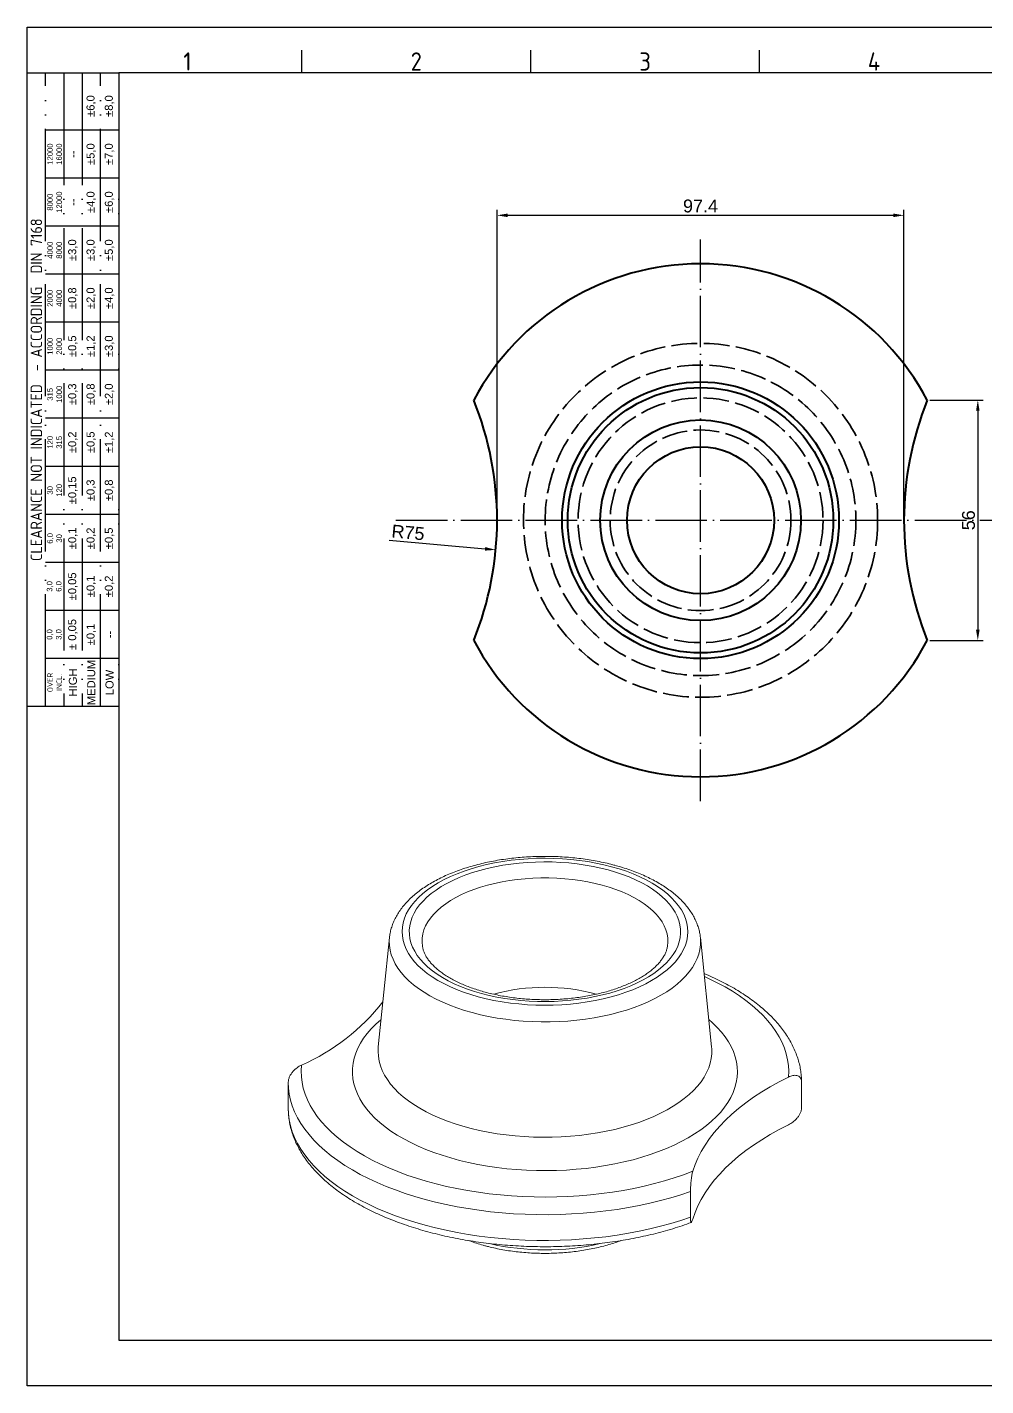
# Model space of a CAD drawing. Header units: millimetres. Extents: x 2429 to 2877, y 1091 to 1407.
# Drawn here: x 2429 to 2652.2, y 1091 to 1407.5 of the extents above; entities that cross this region are included whole.
import ezdxf
from ezdxf.enums import TextEntityAlignment as Align

# ---------------------------------------------------------------- set-up
doc = ezdxf.new("R2010")
doc.units = ezdxf.units.MM
for name, pattern in [('ACAD_ISO02W100', [15, 12, -3]), ('ACAD_ISO04W100', [30, 24, -3, 0, -3]), ('ACAD_ISO05W100', [33, 24, -3, 0, -3, 0, -3])]:
    doc.linetypes.add(name, pattern=pattern)
for name, color, linetype, lineweight in [('AM_0', 7, 'Continuous', 40), ('AM_4', 1, 'ACAD_ISO04W100', 25), ('AM_5', 3, 'Continuous', 25), ('AM_8', 40, 'ACAD_ISO02W100', 35), ('AM_BOR', 2, 'ACAD_ISO05W100', 35)]:
    doc.layers.add(name, color=color, linetype=linetype, lineweight=lineweight)
doc.styles.add('ACISOTS', font='isocp.shx', dxfattribs={"height": 1})
doc.styles.get("Standard").update_dxf_attribs({"font": 'arial.ttf'})
doc.dimstyles.new('ISO-25', dxfattribs={"dimtxt": 3, "dimasz": 2.5, "dimexe": 1.25, "dimexo": 0.625, "dimtad": 1, "dimtxsty": 'Standard', "dimcen": 2.5, "dimadec": 0, "dimazin": 0, "dimtfac": 1, "dimtmove": 0, "dimatfit": 3, "dimfxl": 1, "dimarcsym": 0})

# ---------------------------------------------------------------- blocks, each defined once
blk = doc.blocks.new('A3 ZTL')
for p, q in [((19.57, 280.82), (19.57, 9.78)), ((401.17, 280.82), (19.57, 280.82)), ((19.57, 9.78), (401.17, 9.78))]:
    blk.add_line(p, q)
at = {"layer": 'AM_BOR', "color": 135, "linetype": 'Continuous', "lineweight": 25}
for p, q in [((0, 0), (0, 290.61)), ((0, 290.61), (410.96, 290.61)), ((410.96, 0), (0, 0))]:
    blk.add_line(p, q, dxfattribs=at)
at = {"layer": 'AM_BOR', "color": 135, "lineweight": 25}
for p, q in [((58.71, 280.82), (58.71, 285.71)), ((107.63, 280.82), (107.63, 285.71)), ((156.56, 280.82), (156.56, 285.71)), ((3.91, 145.3), (3.91, 280.82)), ((7.83, 280.82), (7.83, 145.3)), ((11.74, 280.82), (11.74, 145.3)), ((15.66, 145.3), (15.66, 280.82)), ((19.57, 268.59), (3.91, 268.59)), ((19.57, 258.32), (3.91, 258.32)), ((19.57, 248.04), (3.91, 248.04)), ((19.57, 237.77), (3.91, 237.77)), ((19.57, 227.5), (3.91, 227.5)), ((19.57, 217.22), (3.91, 217.22)), ((19.57, 206.95), (3.91, 206.95)), ((19.57, 196.67), (3.91, 196.67)), ((19.57, 186.4), (3.91, 186.4)), ((19.57, 176.13), (3.91, 176.13)), ((19.57, 165.85), (3.91, 165.85)), ((19.57, 155.58), (3.91, 155.58))]:
    blk.add_line(p, q, dxfattribs=at)
blk.add_lwpolyline([(19.57, 145.3), (0, 145.3), (0, 280.82), (19.57, 280.82)], close=True, dxfattribs=at)
at = {"layer": 'AM_BOR', "color": 135, "lineweight": 25, "style": 'ACISOTS'}
for s, p in [('1', (34.25, 283.27)), ('2', (83.17, 283.27)), ('3', (132.09, 283.27)), ('4', (181.02, 283.27))]:
    blk.add_text(s, height=3.91, dxfattribs=at).set_placement(p, align=Align.MIDDLE)
at = {"layer": 'AM_BOR', "color": 135, "lineweight": 25, "attachment_point": 5, "rotation": 90}
for s, insert, char_height, width in [('±6,0', (13.7, 273.73), 1.712, 10.274), ('±8,0', (17.61, 273.73), 1.712, 10.274), ('12000\\P16000', (5.87, 263.45), 1.174, 10.274), ('±5,0', (13.7, 263.45), 1.712, 10.274), ('±7,0', (17.61, 263.45), 1.712, 10.274), ('--', (9.78, 263.45), 1.712, 10.274), ('8000\\P12000', (5.87, 253.18), 1.174, 10.274), ('--', (9.78, 253.18), 1.712, 10.274), ('±4,0', (13.7, 253.18), 1.712, 10.274), ('±6,0', (17.61, 253.18), 1.712, 10.274), ('{\\Fisocp.shx|c0;CLEARANCE NOT INDICATED  - ACCORDING  DIN 7168}', (1.96, 213.06), 2.4462, 135.5186), ('4000\\P8000', (5.87, 242.91), 1.174, 10.274), ('±3,0', (9.78, 242.91), 1.712, 10.274), ('±3,0', (13.7, 242.91), 1.712, 10.274), ('±5,0', (17.61, 242.91), 1.712, 10.274), ('2000\\P4000', (5.87, 232.63), 1.174, 10.274), ('±0,8', (9.78, 232.63), 1.712, 10.274), ('±2,0', (13.7, 232.63), 1.712, 10.274), ('±4,0', (17.61, 232.63), 1.712, 10.274), ('1000\\P2000', (5.87, 222.36), 1.174, 10.274), ('±0,5', (9.78, 222.36), 1.712, 10.274), ('±1,2', (13.7, 222.36), 1.712, 10.274), ('±3,0', (17.61, 222.36), 1.712, 10.274), ('315\\P1000', (5.87, 212.08), 1.174, 10.274), ('±0,3', (9.78, 212.08), 1.712, 10.274), ('±0,8', (13.7, 212.08), 1.712, 10.274), ('±2,0', (17.61, 212.08), 1.712, 10.274), ('±0,2', (9.78, 201.81), 1.712, 10.274), ('±0,5', (13.7, 201.81), 1.712, 10.274), ('±1,2', (17.61, 201.81), 1.712, 10.274), ('120\\P315', (5.87, 201.81), 1.174, 10.274), ('30\\P120', (5.87, 191.54), 1.174, 10.274), ('±0,15', (9.78, 191.54), 1.712, 10.274), ('±0,3', (13.7, 191.54), 1.712, 10.274), ('±0,8', (17.61, 191.54), 1.712, 10.274), ('±0,1', (9.78, 181.26), 1.712, 10.274), ('±0,2', (13.7, 181.26), 1.712, 10.274), ('±0,5', (17.61, 181.26), 1.712, 10.274), ('6,0\\P30', (5.87, 181.26), 1.174, 10.274), ('3,0\\P6,0', (5.87, 170.99), 1.174, 10.274), ('±0,05', (9.78, 170.99), 1.712, 10.274), ('±0,1', (13.7, 170.99), 1.712, 10.274), ('±0,2', (17.61, 170.99), 1.712, 10.274), ('± 0,05', (9.78, 160.71), 1.712, 10.274), ('\\pt4.69206;±0,1', (13.7, 160.71), 1.7123, 10.274), ('0,0\\P3,0', (5.87, 160.71), 1.174, 10.274), ('--', (17.61, 160.71), 1.712, 10.274), ('MEDIUM', (13.7, 150.44), 1.712, 10.274), ('{\\Fisocp.shx|c0;OVER\\PINCL.}', (5.87, 150.44), 1.1742, 10.274), ('HIGH', (9.78, 150.44), 1.712, 10.274), ('LOW', (17.61, 150.44), 1.712, 10.274)]:
    blk.add_mtext(s, dxfattribs=dict(at, insert=insert, char_height=char_height, width=width))
blk = doc.blocks.new('*D43')
at = {"layer": 'AM_5', "color": 0, "lineweight": -2}
for p, q in [((2639.2, 1320.61), (2651.59, 1320.61)), ((2650.34, 1318.11), (2650.34, 1267.11)), ((2639.2, 1264.61), (2651.59, 1264.61))]:
    blk.add_line(p, q, dxfattribs=at)
at = {"layer": 'AM_5', "color": 0}
for points in [[(2649.92, 1318.11), (2650.75, 1318.11), (2650.34, 1320.61)], [(2649.92, 1267.11), (2650.75, 1267.11), (2650.34, 1264.61)]]:
    blk.add_solid(points, dxfattribs=at)
at = {"layer": 'Defpoints', "color": 0}
for p in [(2638.58, 1320.61), (2638.58, 1264.61), (2650.34, 1264.61)]:
    blk.add_point(p, dxfattribs=at)
at = {"layer": 'AM_5', "color": 0, "insert": (2648.18, 1292.61), "char_height": 3, "attachment_point": 5, "rotation": 90}
blk.add_mtext('56', dxfattribs=at)
blk = doc.blocks.new('*D44')
at = {"layer": 'AM_5', "color": 0, "lineweight": -2}
for p, q in [((2538.43, 1293.23), (2538.43, 1364.89)), ((2633.15, 1293.23), (2633.15, 1364.89)), ((2540.93, 1363.64), (2630.65, 1363.64))]:
    blk.add_line(p, q, dxfattribs=at)
at = {"layer": 'AM_5', "color": 0}
for points in [[(2540.93, 1364.06), (2540.93, 1363.22), (2538.43, 1363.64)], [(2630.65, 1364.06), (2630.65, 1363.22), (2633.15, 1363.64)]]:
    blk.add_solid(points, dxfattribs=at)
at = {"layer": 'Defpoints', "color": 0}
for p in [(2633.15, 1363.64), (2538.43, 1292.61), (2633.15, 1292.61)]:
    blk.add_point(p, dxfattribs=at)
at = {"layer": 'AM_5', "color": 0, "insert": (2585.79, 1365.8), "char_height": 3, "attachment_point": 5}
blk.add_mtext('97.4', dxfattribs=at)
blk = doc.blocks.new('*D45')
at = {"layer": 'AM_5', "color": 0, "lineweight": -2}
blk.add_line((2513.31, 1288.01), (2535.63, 1285.95), dxfattribs=at)
at = {"layer": 'AM_5', "color": 0}
blk.add_solid([(2535.67, 1286.37), (2535.59, 1285.54), (2538.12, 1285.72)], dxfattribs=at)
at = {"layer": 'Defpoints', "color": 0}
for p in [(2463.43, 1292.61), (2538.12, 1285.72)]:
    blk.add_point(p, dxfattribs=at)
at = {"layer": 'AM_5', "color": 0, "insert": (2517.71, 1289.76), "char_height": 3, "attachment_point": 5, "rotation": 354.7338}
blk.add_mtext('R75', dxfattribs=at)

msp = doc.modelspace()

# ---------------------------------------------------------------- linework, layer by layer
at = {"color": 7, "linetype": 'Continuous', "lineweight": 15}
for p, q in [((2513.381, 1195.406), (2510.782, 1169.947)), ((2578.077, 1193.268), (2578.084, 1193.304)), ((2588.358, 1169.947), (2585.759, 1195.406)), ((2489.82, 1161.63), (2489.82, 1155.63)), ((2609.319, 1161.78), (2609.319, 1155.78)), ((2583.459, 1130.285), (2583.459, 1136.285))]:
    msp.add_line(p, q, dxfattribs=at)
at = {"color": 7, "linetype": 'Continuous', "lineweight": 15, "flags": 128}
for points in [[(2565.088, 1211.92), (2563.284, 1212.374), (2561.43, 1212.772), (2559.533, 1213.112), (2557.599, 1213.392), (2555.636, 1213.612), (2553.651, 1213.769), (2551.651, 1213.865), (2549.644, 1213.899), (2547.636, 1213.87), (2545.635, 1213.779), (2543.649, 1213.625), (2541.684, 1213.41), (2539.748, 1213.135), (2537.848, 1212.8), (2535.991, 1212.406), (2534.183, 1211.955), (2532.431, 1211.449), (2530.742, 1210.889), (2529.122, 1210.278), (2527.576, 1209.617), (2526.111, 1208.91), (2524.731, 1208.158), (2523.441, 1207.365), (2522.247, 1206.533), (2521.153, 1205.666), (2520.162, 1204.766), (2519.279, 1203.837), (2518.506, 1202.882), (2517.847, 1201.905), (2517.303, 1200.909), (2516.877, 1199.898), (2516.571, 1198.876), (2516.384, 1197.846), (2516.319, 1196.812), (2516.375, 1195.778), (2516.553, 1194.747), (2516.851, 1193.724), (2517.268, 1192.712), (2517.803, 1191.715), (2518.454, 1190.737), (2519.218, 1189.78), (2520.093, 1188.849), (2521.076, 1187.947), (2522.163, 1187.077), (2523.35, 1186.242), (2524.632, 1185.446), (2526.006, 1184.691), (2527.465, 1183.98), (2529.005, 1183.316), (2530.62, 1182.701), (2532.305, 1182.138), (2534.052, 1181.628), (2535.856, 1181.173), (2537.71, 1180.775), (2539.607, 1180.435), (2541.541, 1180.155), (2543.503, 1179.936), (2545.488, 1179.778), (2547.488, 1179.682), (2549.496, 1179.648), (2551.503, 1179.677), (2553.504, 1179.769), (2555.491, 1179.922), (2557.455, 1180.137), (2559.391, 1180.412), (2561.291, 1180.748), (2563.149, 1181.141), (2564.957, 1181.592), (2566.708, 1182.098), (2568.397, 1182.658), (2570.018, 1183.269), (2571.564, 1183.93), (2573.029, 1184.637), (2574.409, 1185.389), (2575.698, 1186.182), (2576.892, 1187.014), (2577.987, 1187.881), (2578.977, 1188.781), (2579.861, 1189.71), (2580.633, 1190.665), (2581.293, 1191.642), (2581.837, 1192.638), (2582.262, 1193.649), (2582.569, 1194.671), (2582.755, 1195.701), (2582.82, 1196.735), (2582.764, 1197.769), (2582.587, 1198.8), (2582.289, 1199.823), (2581.872, 1200.835), (2581.337, 1201.832), (2580.686, 1202.811), (2579.921, 1203.767), (2579.046, 1204.698), (2578.063, 1205.6), (2576.977, 1206.47), (2575.79, 1207.305), (2574.507, 1208.101), (2573.134, 1208.856), (2571.675, 1209.567), (2570.134, 1210.231), (2568.519, 1210.846), (2566.835, 1211.409), (2565.088, 1211.92)], [(2564.312, 1211.163), (2566.004, 1210.668), (2567.634, 1210.12), (2569.195, 1209.522), (2570.681, 1208.876), (2572.088, 1208.184), (2573.409, 1207.448), (2574.64, 1206.672), (2575.775, 1205.858), (2576.811, 1205.01), (2577.744, 1204.131), (2578.57, 1203.224), (2579.286, 1202.292), (2579.889, 1201.339), (2580.377, 1200.369), (2580.749, 1199.386), (2581.002, 1198.392), (2581.136, 1197.392), (2581.15, 1196.39), (2581.044, 1195.39), (2580.819, 1194.395), (2580.475, 1193.408), (2580.015, 1192.435), (2579.438, 1191.478), (2578.749, 1190.541), (2577.948, 1189.627), (2577.04, 1188.741), (2576.028, 1187.885), (2574.915, 1187.063), (2573.707, 1186.278), (2572.407, 1185.533), (2571.02, 1184.83), (2569.551, 1184.173), (2568.007, 1183.563), (2566.393, 1183.004), (2564.716, 1182.496), (2562.98, 1182.043), (2561.194, 1181.646), (2559.364, 1181.306), (2557.497, 1181.025), (2555.599, 1180.803), (2553.679, 1180.642), (2551.743, 1180.543), (2549.799, 1180.505), (2547.854, 1180.528), (2545.915, 1180.613), (2543.991, 1180.76), (2542.087, 1180.967), (2540.212, 1181.234), (2538.372, 1181.561), (2536.575, 1181.945), (2534.828, 1182.385), (2533.136, 1182.879), (2531.506, 1183.427), (2529.945, 1184.025), (2528.458, 1184.671), (2527.052, 1185.364), (2525.731, 1186.099), (2524.5, 1186.875), (2523.365, 1187.689), (2522.328, 1188.537), (2521.396, 1189.416), (2520.57, 1190.324), (2519.854, 1191.255), (2519.25, 1192.208), (2518.762, 1193.178), (2518.391, 1194.162), (2518.138, 1195.155), (2518.004, 1196.155), (2517.99, 1197.157), (2518.096, 1198.157), (2518.321, 1199.153), (2518.664, 1200.139), (2519.125, 1201.112), (2519.702, 1202.069), (2520.391, 1203.006), (2521.192, 1203.92), (2522.099, 1204.806), (2523.112, 1205.662), (2524.224, 1206.484), (2525.433, 1207.269), (2526.733, 1208.014), (2528.12, 1208.717), (2529.588, 1209.374), (2531.132, 1209.984), (2532.746, 1210.544), (2534.424, 1211.051), (2536.159, 1211.504), (2537.945, 1211.901), (2539.776, 1212.241), (2541.643, 1212.522), (2543.541, 1212.744), (2545.461, 1212.905), (2547.397, 1213.004), (2549.341, 1213.043), (2551.286, 1213.019), (2553.224, 1212.934), (2555.149, 1212.787), (2557.053, 1212.58), (2558.928, 1212.313), (2560.767, 1211.987), (2562.564, 1211.603), (2564.312, 1211.163)], [(2492.896, 1165.715), (2492.821, 1164.359), (2492.868, 1163.003), (2493.037, 1161.649), (2493.327, 1160.301), (2493.739, 1158.961), (2494.271, 1157.633), (2494.922, 1156.319), (2495.691, 1155.021), (2496.576, 1153.744), (2497.575, 1152.489), (2498.686, 1151.259), (2499.907, 1150.057), (2501.234, 1148.886), (2502.666, 1147.747), (2504.199, 1146.644), (2505.829, 1145.579), (2507.554, 1144.554), (2509.369, 1143.571), (2511.27, 1142.633), (2513.254, 1141.741), (2515.317, 1140.897), (2517.453, 1140.104), (2519.658, 1139.363), (2521.927, 1138.675), (2524.257, 1138.042), (2526.64, 1137.465), (2529.073, 1136.946), (2531.551, 1136.485), (2534.067, 1136.085), (2536.616, 1135.744), (2539.193, 1135.466), (2541.793, 1135.249), (2544.409, 1135.094), (2547.037, 1135.002), (2549.67, 1134.973), (2552.302, 1135.007), (2554.929, 1135.103), (2557.544, 1135.263), (2560.143, 1135.485), (2562.718, 1135.768), (2565.265, 1136.113), (2567.778, 1136.518), (2570.252, 1136.983), (2572.682, 1137.507), (2575.062, 1138.088), (2577.386, 1138.725), (2579.651, 1139.417), (2581.851, 1140.162), (2583.982, 1140.96)], [(2583.982, 1140.96), (2584.516, 1142.512), (2585.172, 1144.053), (2585.95, 1145.578), (2586.848, 1147.085), (2587.865, 1148.573), (2588.999, 1150.038), (2590.248, 1151.478), (2591.61, 1152.89), (2593.083, 1154.272), (2594.664, 1155.623), (2596.351, 1156.939), (2598.14, 1158.218), (2600.03, 1159.459), (2602.016, 1160.659), (2604.096, 1161.816), (2606.266, 1162.929)], [(2583.982, 1129.816), (2584.516, 1131.369), (2585.172, 1132.909), (2585.95, 1134.435), (2586.848, 1135.942), (2587.865, 1137.43), (2588.999, 1138.895), (2590.248, 1140.334), (2591.61, 1141.747), (2593.083, 1143.129), (2594.664, 1144.48), (2596.351, 1145.796), (2598.14, 1147.075), (2600.03, 1148.316), (2602.016, 1149.516), (2604.096, 1150.673), (2606.266, 1151.786)]]:
    msp.add_lwpolyline(points, dxfattribs=at)
at = {"color": 8, "linetype": 'Continuous', "lineweight": 15, "flags": 128}
for points in [[(2562.927, 1207.616), (2561.261, 1208.034), (2559.545, 1208.395), (2557.788, 1208.699), (2555.996, 1208.943), (2554.177, 1209.127), (2552.339, 1209.25), (2550.489, 1209.312), (2548.636, 1209.312), (2546.786, 1209.25), (2544.948, 1209.126), (2543.129, 1208.941), (2541.338, 1208.697), (2539.581, 1208.392), (2537.865, 1208.03), (2536.199, 1207.612), (2534.589, 1207.139), (2533.042, 1206.613), (2531.564, 1206.037), (2530.162, 1205.413), (2528.841, 1204.743), (2527.607, 1204.031), (2526.465, 1203.278), (2525.42, 1202.49), (2524.477, 1201.668), (2523.638, 1200.817), (2522.908, 1199.939), (2522.291, 1199.039), (2521.787, 1198.12), (2521.4, 1197.187), (2521.132, 1196.242), (2520.982, 1195.291), (2520.953, 1194.336), (2521.043, 1193.382), (2521.063, 1193.264)], [(2578.084, 1193.304), (2578.098, 1193.39), (2578.187, 1194.344), (2578.157, 1195.298), (2578.006, 1196.25), (2577.737, 1197.194), (2577.349, 1198.128), (2576.844, 1199.047), (2576.226, 1199.946), (2575.495, 1200.824), (2574.656, 1201.675), (2573.711, 1202.497), (2572.666, 1203.285), (2571.523, 1204.036), (2570.288, 1204.749), (2568.967, 1205.418), (2567.564, 1206.042), (2566.085, 1206.618), (2564.538, 1207.143), (2562.927, 1207.616)], [(2532.657, 1177.919), (2530.839, 1178.448), (2529.083, 1179.03), (2527.394, 1179.664), (2525.78, 1180.346), (2524.244, 1181.075), (2522.793, 1181.849), (2521.431, 1182.664), (2520.162, 1183.519), (2518.991, 1184.41), (2517.921, 1185.334), (2516.957, 1186.288), (2516.1, 1187.269), (2515.356, 1188.274), (2514.724, 1189.3), (2514.209, 1190.342), (2513.811, 1191.398), (2513.531, 1192.464), (2513.372, 1193.537), (2513.332, 1194.612), (2513.381, 1195.406)], [(2585.759, 1195.406), (2585.803, 1194.777), (2585.782, 1193.702), (2585.641, 1192.628), (2585.38, 1191.561), (2585, 1190.503), (2584.502, 1189.458), (2583.888, 1188.43), (2583.161, 1187.422), (2582.322, 1186.437), (2581.373, 1185.478), (2580.32, 1184.549), (2579.164, 1183.653), (2577.91, 1182.793), (2576.561, 1181.972), (2575.123, 1181.191), (2573.601, 1180.455), (2571.998, 1179.765), (2570.321, 1179.124), (2568.575, 1178.534), (2566.765, 1177.996), (2564.899, 1177.513), (2562.982, 1177.087), (2561.02, 1176.717), (2559.02, 1176.407), (2556.989, 1176.157), (2554.933, 1175.967), (2552.859, 1175.838), (2550.774, 1175.772), (2548.686, 1175.767), (2546.6, 1175.824), (2544.524, 1175.943), (2542.465, 1176.123), (2540.43, 1176.365), (2538.424, 1176.666), (2536.456, 1177.026), (2534.532, 1177.444), (2532.657, 1177.919)], [(2606.266, 1162.929), (2606.32, 1164.275), (2606.253, 1165.621), (2606.066, 1166.964), (2605.759, 1168.302), (2605.332, 1169.63), (2604.788, 1170.947), (2604.126, 1172.25), (2603.348, 1173.535), (2602.456, 1174.801), (2601.452, 1176.044), (2600.338, 1177.262), (2599.117, 1178.453), (2597.79, 1179.613), (2596.36, 1180.741), (2594.832, 1181.833), (2593.207, 1182.888), (2591.489, 1183.903), (2589.683, 1184.877), (2587.792, 1185.806), (2586.687, 1186.311)], [(2587.706, 1176.327), (2588.596, 1175.551), (2589.687, 1174.493), (2590.671, 1173.407), (2591.543, 1172.295), (2592.302, 1171.162), (2592.946, 1170.011), (2593.473, 1168.843), (2593.881, 1167.663), (2594.171, 1166.474), (2594.34, 1165.279), (2594.388, 1164.081), (2594.315, 1162.883), (2594.122, 1161.688), (2593.809, 1160.501), (2593.376, 1159.323), (2592.826, 1158.159), (2592.158, 1157.01), (2591.376, 1155.882), (2590.482, 1154.775), (2589.476, 1153.694), (2588.364, 1152.642), (2587.147, 1151.62), (2585.828, 1150.633), (2584.412, 1149.682), (2582.902, 1148.77), (2581.302, 1147.9), (2579.616, 1147.073), (2577.849, 1146.293), (2576.006, 1145.561), (2574.092, 1144.88), (2572.112, 1144.25), (2570.071, 1143.674), (2567.975, 1143.154), (2565.829, 1142.69), (2563.639, 1142.285), (2561.412, 1141.938), (2559.152, 1141.652), (2556.867, 1141.426), (2554.562, 1141.262), (2552.243, 1141.159), (2549.918, 1141.119), (2547.591, 1141.14), (2545.27, 1141.224), (2542.96, 1141.37), (2540.668, 1141.578), (2538.4, 1141.846), (2536.162, 1142.175), (2533.961, 1142.563), (2531.801, 1143.01), (2529.689, 1143.513), (2527.631, 1144.072), (2525.632, 1144.686), (2523.698, 1145.352), (2521.833, 1146.069), (2520.043, 1146.835), (2518.333, 1147.648), (2516.707, 1148.505), (2515.169, 1149.405), (2513.725, 1150.345), (2512.377, 1151.321), (2511.129, 1152.333), (2509.985, 1153.377), (2508.947, 1154.449), (2508.019, 1155.549), (2507.203, 1156.671), (2506.501, 1157.814), (2505.916, 1158.974), (2505.448, 1160.148), (2505.099, 1161.333), (2504.869, 1162.525), (2504.761, 1163.723), (2504.773, 1164.921), (2504.906, 1166.118), (2505.159, 1167.309), (2505.532, 1168.492), (2506.024, 1169.663), (2506.633, 1170.82), (2507.358, 1171.959), (2508.197, 1173.077), (2509.147, 1174.171), (2510.206, 1175.238), (2511.372, 1176.276), (2511.433, 1176.327)], [(2510.782, 1169.947), (2510.728, 1168.877), (2510.791, 1167.765), (2510.973, 1166.657), (2511.274, 1165.556), (2511.694, 1164.465), (2512.23, 1163.387), (2512.883, 1162.327), (2513.648, 1161.287), (2514.525, 1160.271), (2515.51, 1159.281), (2516.6, 1158.321), (2517.792, 1157.394), (2519.082, 1156.502), (2520.467, 1155.648), (2521.941, 1154.836), (2523.501, 1154.067), (2525.142, 1153.343), (2526.858, 1152.668), (2528.644, 1152.043), (2530.495, 1151.47), (2532.405, 1150.951), (2534.368, 1150.488), (2536.377, 1150.081), (2538.428, 1149.732), (2540.513, 1149.443), (2542.626, 1149.214), (2544.761, 1149.046), (2546.91, 1148.939), (2549.068, 1148.893), (2551.227, 1148.91), (2553.381, 1148.988), (2555.524, 1149.128), (2557.647, 1149.329), (2559.746, 1149.591), (2561.814, 1149.912), (2563.843, 1150.292), (2565.829, 1150.729), (2567.764, 1151.222), (2569.643, 1151.77), (2571.46, 1152.371), (2573.209, 1153.024), (2574.886, 1153.725), (2576.484, 1154.473), (2577.998, 1155.265), (2579.425, 1156.1), (2580.76, 1156.975), (2581.998, 1157.886), (2583.136, 1158.831), (2584.171, 1159.807), (2585.098, 1160.812), (2585.915, 1161.841), (2586.62, 1162.892), (2587.211, 1163.962), (2587.685, 1165.047), (2588.042, 1166.144), (2588.279, 1167.25), (2588.397, 1168.36), (2588.395, 1169.472), (2588.358, 1169.947)], [(2583.459, 1136.285), (2581.193, 1135.52), (2578.862, 1134.808), (2576.47, 1134.151), (2574.023, 1133.551), (2571.526, 1133.009), (2568.984, 1132.526), (2566.401, 1132.102), (2563.785, 1131.74), (2561.138, 1131.439), (2558.468, 1131.199), (2555.78, 1131.023), (2553.079, 1130.909), (2550.371, 1130.859), (2547.661, 1130.872), (2544.955, 1130.948), (2542.259, 1131.087), (2539.577, 1131.29), (2536.916, 1131.554), (2534.281, 1131.881), (2531.678, 1132.268), (2529.111, 1132.716), (2526.587, 1133.224), (2524.11, 1133.79), (2521.685, 1134.413), (2519.317, 1135.092), (2517.012, 1135.826), (2514.774, 1136.613), (2512.607, 1137.451), (2510.516, 1138.339), (2508.506, 1139.275), (2506.58, 1140.257), (2504.743, 1141.283), (2502.998, 1142.351), (2501.348, 1143.459), (2499.798, 1144.604), (2498.35, 1145.783), (2497.008, 1146.996), (2495.774, 1148.239), (2494.65, 1149.509), (2493.639, 1150.804), (2492.744, 1152.121), (2491.965, 1153.458), (2491.305, 1154.812), (2490.764, 1156.179), (2490.345, 1157.558), (2490.048, 1158.946), (2489.872, 1160.338), (2489.82, 1161.63)], [(2489.82, 1155.63), (2489.872, 1154.338), (2490.048, 1152.945), (2490.345, 1151.558), (2490.764, 1150.179), (2491.305, 1148.811), (2491.965, 1147.458), (2492.744, 1146.121), (2493.639, 1144.804), (2494.65, 1143.508), (2495.774, 1142.238), (2497.008, 1140.996), (2498.35, 1139.783), (2499.798, 1138.603), (2501.348, 1137.459), (2502.998, 1136.351), (2504.743, 1135.283), (2506.58, 1134.257), (2508.506, 1133.275), (2510.516, 1132.339), (2512.607, 1131.451), (2514.774, 1130.613), (2517.012, 1129.826), (2519.317, 1129.092), (2521.685, 1128.413), (2524.11, 1127.79), (2526.587, 1127.224), (2529.111, 1126.716), (2531.678, 1126.268), (2534.281, 1125.88), (2536.916, 1125.554), (2539.577, 1125.289), (2542.259, 1125.087), (2544.955, 1124.948), (2547.661, 1124.872), (2550.371, 1124.859), (2553.079, 1124.909), (2555.78, 1125.023), (2558.468, 1125.199), (2561.138, 1125.438), (2563.785, 1125.74), (2566.401, 1126.102), (2568.984, 1126.526), (2571.526, 1127.009), (2574.023, 1127.551), (2576.47, 1128.151), (2578.862, 1128.808), (2581.193, 1129.519), (2583.459, 1130.285)]]:
    msp.add_lwpolyline(points, dxfattribs=at)
at = {"color": 8, "linetype": 'Continuous', "lineweight": 15}
for centre, radius, start, end in [((2549.57, 1138.755), 45.082, 74.65882, 105.33302), ((2549.571, 1180.212), 57.551, 257.037, 282.90342)]:
    msp.add_arc(centre, radius, start, end, dxfattribs=at)
at = {"color": 7, "linetype": 'Continuous', "lineweight": 15}
msp.add_arc((2473.068, 1210.813), 49.265, 293.73331, 321.93126, dxfattribs=at)
for points, knots in [([(2565.875, 1212.243), (2565.562, 1212.326), (2564.659, 1212.566), (2563.131, 1212.922), (2561.281, 1213.293), (2559.397, 1213.608), (2557.486, 1213.868), (2555.553, 1214.07), (2553.603, 1214.216), (2551.642, 1214.305), (2549.675, 1214.337), (2547.708, 1214.311), (2545.747, 1214.229), (2543.796, 1214.089), (2541.862, 1213.892), (2539.95, 1213.639), (2538.064, 1213.331), (2536.211, 1212.967), (2534.396, 1212.548), (2532.623, 1212.075), (2530.897, 1211.549), (2529.224, 1210.971), (2527.608, 1210.342), (2526.054, 1209.662), (2524.566, 1208.932), (2523.149, 1208.153), (2521.808, 1207.327), (2520.548, 1206.454), (2519.373, 1205.537), (2518.29, 1204.577), (2517.303, 1203.578), (2516.418, 1202.544), (2515.639, 1201.479), (2514.969, 1200.389), (2514.413, 1199.279), (2513.968, 1198.155), (2513.643, 1197.022), (2513.451, 1196.107), (2513.407, 1195.57), (2513.395, 1195.414)], [0, 0, 0, 0, 0.01479539, 0.04279128, 0.07075169, 0.09867902, 0.12657849, 0.15445539, 0.18231503, 0.21016268, 0.23800354, 0.26584283, 0.29368498, 0.32153424, 0.34939592, 0.37727538, 0.4051781, 0.43310966, 0.46107571, 0.48908193, 0.51713388, 0.54523672, 0.5733949, 0.60161152, 0.62988741, 0.65821989, 0.68660094, 0.71501489, 0.74342759, 0.77179165, 0.80004815, 0.82812524, 0.85594455, 0.88343244, 0.91053365, 0.9372235, 0.96351436, 0.98945521, 1, 1, 1, 1]), ([(2585.746, 1195.427), (2585.737, 1195.538), (2585.701, 1196.024), (2585.529, 1196.879), (2585.228, 1197.984), (2584.814, 1199.076), (2584.298, 1200.152), (2583.677, 1201.21), (2582.951, 1202.248), (2582.121, 1203.262), (2581.188, 1204.249), (2580.157, 1205.205), (2579.03, 1206.125), (2577.812, 1207.006), (2576.508, 1207.845), (2575.123, 1208.64), (2573.664, 1209.388), (2572.135, 1210.087), (2570.541, 1210.736), (2568.887, 1211.334), (2567.329, 1211.836), (2566.308, 1212.122), (2565.875, 1212.243)], [0, 0, 0, 0, 0.0145018, 0.0633806, 0.1124845, 0.1620089, 0.2121119, 0.2629012, 0.3144242, 0.3666651, 0.4195516, 0.4729708, 0.5267904, 0.580879, 0.6351218, 0.6894272, 0.7437127, 0.7979397, 0.8520862, 0.9061418, 0.9601044, 1, 1, 1, 1]), ([(2578.072, 1193.293), (2578.065, 1193.232), (2578.028, 1192.923), (2577.857, 1192.362), (2577.557, 1191.612), (2577.153, 1190.874), (2576.659, 1190.147), (2576.072, 1189.43), (2575.394, 1188.722), (2574.624, 1188.025), (2573.762, 1187.342), (2572.81, 1186.677), (2571.771, 1186.032), (2570.646, 1185.412), (2569.44, 1184.82), (2568.157, 1184.259), (2566.801, 1183.734), (2565.377, 1183.246), (2563.89, 1182.799), (2562.347, 1182.395), (2560.753, 1182.037), (2559.115, 1181.726), (2557.438, 1181.464), (2555.731, 1181.253), (2553.998, 1181.093), (2552.248, 1180.985), (2550.487, 1180.931), (2548.723, 1180.93), (2546.961, 1180.982), (2545.209, 1181.088), (2543.475, 1181.246), (2541.764, 1181.455), (2540.085, 1181.716), (2538.442, 1182.025), (2536.844, 1182.383), (2535.296, 1182.786), (2533.805, 1183.233), (2532.376, 1183.72), (2531.015, 1184.246), (2529.727, 1184.807), (2528.517, 1185.4), (2527.39, 1186.02), (2526.35, 1186.664), (2525.399, 1187.327), (2524.54, 1188.005), (2523.775, 1188.694), (2523.104, 1189.389), (2522.528, 1190.086), (2522.046, 1190.782), (2521.653, 1191.476), (2521.352, 1192.168), (2521.156, 1192.765), (2521.096, 1193.127), (2521.074, 1193.264)], [0, 0, 0, 0, 0.0057111, 0.0291432, 0.0514724, 0.0727931, 0.0933888, 0.1135123, 0.1333471, 0.1530191, 0.1726124, 0.1921819, 0.2117554, 0.2313557, 0.2509975, 0.2706884, 0.2904309, 0.3102247, 0.330067, 0.3499542, 0.3698816, 0.3898444, 0.4098374, 0.4298557, 0.4498942, 0.4699479, 0.4900119, 0.5100815, 0.5301518, 0.5502167, 0.5702711, 0.5903104, 0.6103294, 0.6303231, 0.6502864, 0.670214, 0.6901006, 0.7099412, 0.729731, 0.7494661, 0.7691439, 0.788764, 0.8083292, 0.8278475, 0.8473343, 0.8668136, 0.8863138, 0.9058899, 0.9256236, 0.9456315, 0.9660755, 0.9871665, 1, 1, 1, 1]), ([(2609.318, 1161.799), (2609.318, 1161.808), (2609.332, 1162.282), (2609.26, 1163.22), (2609.094, 1164.608), (2608.808, 1165.989), (2608.42, 1167.361), (2607.924, 1168.722), (2607.323, 1170.07), (2606.616, 1171.403), (2605.804, 1172.72), (2604.886, 1174.017), (2603.866, 1175.291), (2602.744, 1176.539), (2601.522, 1177.76), (2600.204, 1178.948), (2598.791, 1180.104), (2597.289, 1181.222), (2595.7, 1182.303), (2594.027, 1183.343), (2592.275, 1184.341), (2590.445, 1185.295), (2588.564, 1186.2), (2587.258, 1186.762), (2586.613, 1187.039)], [0, 0, 0, 0, 0.0009085, 0.0465167, 0.0921213, 0.1378097, 0.1836741, 0.2297931, 0.2762269, 0.3230133, 0.3701667, 0.4176789, 0.4655227, 0.5136569, 0.5620321, 0.6105963, 0.6592995, 0.7080972, 0.7569515, 0.805832, 0.8547111, 0.9035713, 0.9524023, 1, 1, 1, 1]), ([(2492.896, 1165.715), (2492.725, 1165.632), (2492.552, 1165.538), (2492.21, 1165.328), (2492.04, 1165.213), (2491.537, 1164.834), (2491.203, 1164.53), (2490.754, 1164.011), (2490.61, 1163.824), (2490.35, 1163.432), (2490.234, 1163.229), (2490.036, 1162.803), (2489.957, 1162.586), (2489.849, 1162.154), (2489.82, 1161.938), (2489.82, 1161.734)], [0, 0, 0, 0, 0.125, 0.125, 0.25, 0.25, 0.5, 0.5, 0.625, 0.625, 0.75, 0.75, 0.875, 0.875, 1, 1, 1, 1]), ([(2489.821, 1161.749), (2489.821, 1161.741), (2489.819, 1161.701), (2489.821, 1161.662), (2489.823, 1161.63)], [0, 0, 0, 0, 0.2020429, 1, 1, 1, 1]), ([(2609.319, 1161.78), (2609.319, 1161.984), (2609.291, 1162.171), (2609.211, 1162.425), (2609.177, 1162.506), (2609.1, 1162.654), (2609.056, 1162.722), (2608.91, 1162.91), (2608.792, 1163.013), (2608.534, 1163.172), (2608.393, 1163.23), (2607.942, 1163.343), (2607.618, 1163.34), (2606.943, 1163.215), (2606.604, 1163.095), (2606.266, 1162.929)], [0, 0, 0, 0, 0.125, 0.125, 0.1875, 0.1875, 0.25, 0.25, 0.375, 0.375, 0.5, 0.5, 0.75, 0.75, 1, 1, 1, 1]), ([(2489.823, 1155.638), (2489.831, 1155.203), (2489.846, 1154.302), (2490.004, 1152.942), (2490.263, 1151.559), (2490.63, 1150.185), (2491.103, 1148.822), (2491.682, 1147.471), (2492.367, 1146.134), (2493.157, 1144.814), (2494.052, 1143.513), (2495.051, 1142.234), (2496.152, 1140.98), (2497.353, 1139.753), (2498.652, 1138.557), (2500.044, 1137.395), (2501.528, 1136.268), (2503.1, 1135.18), (2504.755, 1134.131), (2506.491, 1133.124), (2508.304, 1132.16), (2510.19, 1131.241), (2512.145, 1130.368), (2514.166, 1129.542), (2516.249, 1128.765), (2518.39, 1128.036), (2520.585, 1127.358), (2522.832, 1126.731), (2525.124, 1126.155), (2527.46, 1125.632), (2529.833, 1125.163), (2532.242, 1124.748), (2534.68, 1124.387), (2537.144, 1124.081), (2539.63, 1123.831), (2542.133, 1123.637), (2544.649, 1123.499), (2547.173, 1123.417), (2549.702, 1123.392), (2552.23, 1123.423), (2554.754, 1123.511), (2557.268, 1123.655), (2559.769, 1123.855), (2562.253, 1124.11), (2564.714, 1124.422), (2567.148, 1124.788), (2569.552, 1125.209), (2571.921, 1125.683), (2574.251, 1126.211), (2576.538, 1126.792), (2578.779, 1127.423), (2580.964, 1128.109), (2582.587, 1128.655), (2583.46, 1128.986), (2583.644, 1129.056)], [0, 0, 0, 0, 0.0173587, 0.0358588, 0.0543845, 0.0729742, 0.091661, 0.1104712, 0.129422, 0.1485212, 0.1677674, 0.187151, 0.2066563, 0.2262637, 0.2459522, 0.2657012, 0.2854921, 0.305309, 0.3251388, 0.3449703, 0.3647952, 0.3846091, 0.4044088, 0.4241926, 0.4439598, 0.4637103, 0.4834445, 0.5031631, 0.5228671, 0.5425578, 0.5622363, 0.581904, 0.6015622, 0.6212122, 0.6408555, 0.6604932, 0.6801268, 0.6997575, 0.7193866, 0.7390155, 0.7586451, 0.7782767, 0.7979114, 0.8175506, 0.8371957, 0.8568481, 0.876509, 0.8961798, 0.9158621, 0.9355572, 0.9552665, 0.9749912, 0.9947328, 1, 1, 1, 1]), ([(2606.266, 1151.786), (2606.436, 1151.869), (2606.607, 1151.965), (2606.947, 1152.175), (2607.115, 1152.291), (2607.615, 1152.673), (2607.946, 1152.977), (2608.392, 1153.499), (2608.534, 1153.687), (2608.793, 1154.079), (2608.908, 1154.283), (2609.105, 1154.71), (2609.183, 1154.927), (2609.29, 1155.36), (2609.319, 1155.576), (2609.319, 1155.78)], [0, 0, 0, 0, 0.125, 0.125, 0.25, 0.25, 0.5, 0.5, 0.625, 0.625, 0.75, 0.75, 0.875, 0.875, 1, 1, 1, 1]), ([(2583.982, 1140.96), (2583.946, 1140.84), (2583.91, 1140.708), (2583.843, 1140.424), (2583.811, 1140.272), (2583.719, 1139.78), (2583.662, 1139.402), (2583.592, 1138.78), (2583.57, 1138.559), (2583.532, 1138.108), (2583.515, 1137.877), (2583.488, 1137.405), (2583.477, 1137.169), (2583.463, 1136.712), (2583.459, 1136.489), (2583.459, 1136.285)], [0, 0, 0, 0, 0.125, 0.125, 0.25, 0.25, 0.5, 0.5, 0.625, 0.625, 0.75, 0.75, 0.875, 0.875, 1, 1, 1, 1]), ([(2583.459, 1130.285), (2583.459, 1130.08), (2583.463, 1129.9), (2583.474, 1129.665), (2583.478, 1129.592), (2583.488, 1129.462), (2583.495, 1129.404), (2583.515, 1129.25), (2583.532, 1129.174), (2583.57, 1129.074), (2583.591, 1129.049), (2583.663, 1129.037), (2583.718, 1129.112), (2583.843, 1129.385), (2583.91, 1129.578), (2583.982, 1129.816)], [0, 0, 0, 0, 0.125, 0.125, 0.1875, 0.1875, 0.25, 0.25, 0.375, 0.375, 0.5, 0.5, 0.75, 0.75, 1, 1, 1, 1]), ([(2531.888, 1124.819), (2531.962, 1124.79), (2532.527, 1124.567), (2533.617, 1124.207), (2534.776, 1123.854), (2535.704, 1123.597), (2536.67, 1123.345), (2538.079, 1123.018), (2539.792, 1122.684), (2541.536, 1122.404), (2543.308, 1122.18), (2545.1, 1122.012), (2546.907, 1121.901), (2548.723, 1121.846), (2550.542, 1121.848), (2552.357, 1121.907), (2554.163, 1122.022), (2555.953, 1122.194), (2557.722, 1122.421), (2559.464, 1122.704), (2561.173, 1123.042), (2562.843, 1123.433), (2564.467, 1123.879), (2565.937, 1124.336), (2566.835, 1124.667), (2567.232, 1124.813)], [0, 0, 0, 0, 0.0072553, 0.0559298, 0.1019546, 0.1136416, 0.1392379, 0.187727, 0.2361669, 0.2845601, 0.3329147, 0.3812389, 0.4295412, 0.4778294, 0.5261119, 0.5743965, 0.6226888, 0.6709969, 0.7193292, 0.767694, 0.8161002, 0.8645565, 0.9130718, 0.9616547, 1, 1, 1, 1])]:
    msp.add_open_spline(points, degree=3, knots=knots, dxfattribs=at)
at = {"layer": 'AM_0'}
for radius in [32.226, 30.91, 23.369, 17.112]:
    msp.add_circle((2585.794, 1292.605), radius, dxfattribs=at)
for centre, radius, start, end in [((2585.794, 1292.605), 59.75, 27.94471, 152.05529), ((2463.434, 1292.605), 75, 338.07866, 21.92134), ((2708.154, 1292.605), 75, 158.07866, 201.92134), ((2585.794, 1292.605), 59.75, 207.94471, 332.05529)]:
    msp.add_arc(centre, radius, start, end, dxfattribs=at)
at = {"layer": 'AM_4', "ltscale": 0.5}
for p, q in [((2585.794, 1227.207), (2585.794, 1358.003)), ((2514.874, 1292.605), (2818.652, 1292.605))]:
    msp.add_line(p, q, dxfattribs=at)
at = {"layer": 'AM_8', "ltscale": 0.5}
for radius in [41.218, 36.164, 28.508, 21.036]:
    msp.add_circle((2585.794, 1292.605), radius, dxfattribs=at)

# ---------------------------------------------------------------- block references
at = {"linetype": 'ByBlock', "lineweight": 0, "xscale": 1.089, "yscale": 1.089, "zscale": 1.089}
msp.add_blockref('A3 ZTL', (2429.046, 1090.997), dxfattribs=at)

# ---------------------------------------------------------------- dimensions: what is measured, and where the dimension line sits
at = {"layer": 'AM_5'}
dim = msp.add_linear_dim(base=(2633.154, 1363.64), p1=(2538.434, 1292.605), p2=(2633.154, 1292.605), text='97.4', dimstyle='ISO-25', dxfattribs=at)
dim.commit()
dim.dimension.update_dxf_attribs({"geometry": '*D44', "text_midpoint": (2585.794, 1365.796)})
dim = msp.add_linear_dim(base=(2650.335, 1264.605), p1=(2638.577, 1320.605), p2=(2638.577, 1264.605), angle=90, dimstyle='ISO-25', dxfattribs=at)
dim.commit()
dim.dimension.update_dxf_attribs({"geometry": '*D43', "text_midpoint": (2648.179, 1292.605)})
dim = msp.add_radius_dim(center=(2463.434, 1292.605), mpoint=(2538.117, 1285.722), dimstyle='ISO-25', dxfattribs=at)
dim.commit()
dim.dimension.update_dxf_attribs({"geometry": '*D45', "text_midpoint": (2517.514, 1287.621), "dimtype": 164})

doc.saveas('drawing.dxf')
